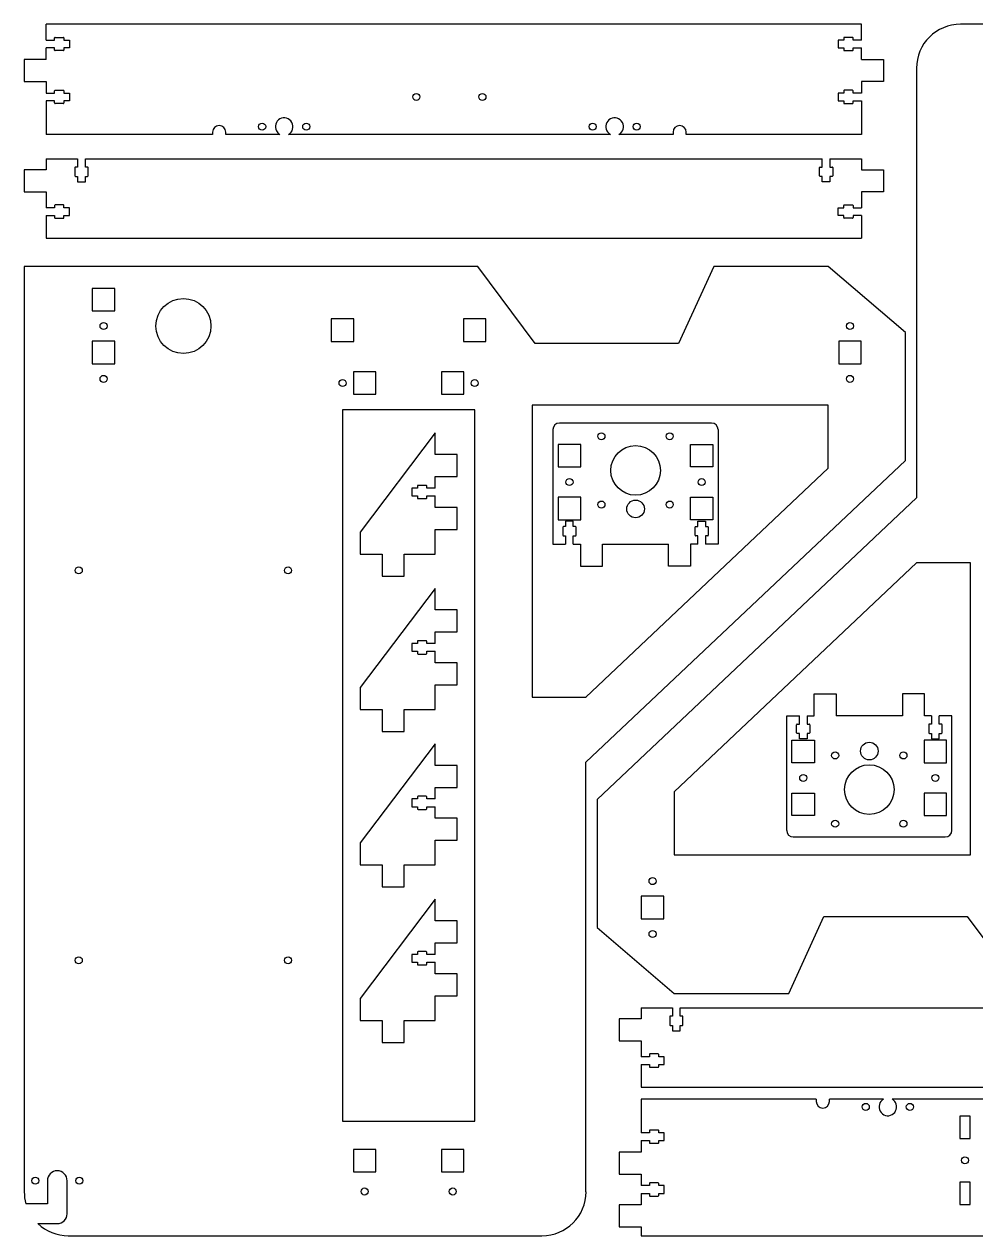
# Model space of a CAD drawing. Extents: x 10 to 670, y 10 to 560.
# Drawn here: x 10 to 442, y 10 to 560 of the extents above; entities that cross this region are included whole.
import ezdxf

# ---------------------------------------------------------------- set-up
doc = ezdxf.new("R2010")
doc.units = 0
doc.layers.add('complete-frame3', color=7, linetype='CONTINUOUS')

msp = doc.modelspace()

# ---------------------------------------------------------------- linework, layer by layer
at = {"layer": 'complete-frame3', "color": 1}
for p, q in [((389.999996, 560.000669), (19.99996, 560.000669)), ((19.999995, 552.750662), (19.999995, 560.000599)), ((389.999996, 552.750662), (389.999996, 560.000599)), ((650.000005, 560.000669), (434.999941, 560.000669)), ((19.999995, 552.750662), (23.800117, 552.750662)), ((23.800012, 552.750662), (23.800012, 553.750787)), ((24.04999, 554.000625), (27.749923, 554.000625)), ((28.000007, 553.750646), (28.000007, 552.750521)), ((28.000007, 552.750662), (30.500144, 552.750662)), ((30.500002, 552.750662), (30.500002, 549.250754)), ((381.999984, 552.750662), (379.499848, 552.750662)), ((379.499989, 552.750662), (379.499989, 549.250754)), ((381.999984, 553.750646), (381.999984, 552.750521)), ((385.950001, 554.000625), (382.250068, 554.000625)), ((389.999996, 552.750662), (386.199874, 552.750662)), ((386.19998, 552.750662), (386.19998, 553.750787)), ((23.800012, 549.250684), (19.999889, 549.250684)), ((19.999995, 544.000645), (19.999995, 549.250684)), ((23.800012, 548.250629), (23.800012, 549.250754)), ((27.749994, 548.000651), (24.050061, 548.000651)), ((30.500002, 549.250684), (27.999866, 549.250684)), ((28.000007, 549.250684), (28.000007, 548.250559)), ((379.499989, 549.250684), (382.000125, 549.250684)), ((381.999984, 549.250684), (381.999984, 548.250559)), ((382.249998, 548.000651), (385.949931, 548.000651)), ((386.19998, 548.250629), (386.19998, 549.250754)), ((386.19998, 549.250684), (390.000102, 549.250684)), ((389.999996, 544.000645), (389.999996, 549.250684)), ((10.000015, 544.000645), (10.000015, 534.000806)), ((19.999995, 544.000645), (10.000156, 544.000645)), ((389.999996, 544.000645), (399.999835, 544.000645)), ((400.000011, 544.000645), (400.000011, 534.000806)), ((414.999981, 540.000639), (414.999981, 345.000605)), ((10.000015, 534.000665), (19.999854, 534.000665)), ((19.999995, 534.000665), (19.999995, 528.750626)), ((389.999996, 534.000665), (389.999996, 528.750626)), ((400.000011, 534.000665), (390.000172, 534.000665)), ((19.999995, 528.750661), (23.800117, 528.750661)), ((23.800012, 528.750661), (23.800012, 529.750786)), ((24.04999, 530.000623), (27.749923, 530.000623)), ((28.000007, 529.750645), (28.000007, 528.75052)), ((28.000007, 528.750661), (30.500144, 528.750661)), ((30.500002, 528.750661), (30.500002, 525.250753)), ((381.999984, 528.750661), (379.499848, 528.750661)), ((379.499989, 528.750661), (379.499989, 525.250753)), ((381.999984, 529.750645), (381.999984, 528.75052)), ((385.950001, 530.000623), (382.250068, 530.000623)), ((389.999996, 528.750661), (386.199874, 528.750661)), ((386.19998, 528.750661), (386.19998, 529.750786)), ((23.800012, 525.250682), (19.999889, 525.250682)), ((19.999995, 525.250682), (19.999995, 510.000804)), ((23.800012, 524.250628), (23.800012, 525.250753)), ((27.749994, 524.000649), (24.050061, 524.000649)), ((30.500002, 525.250682), (27.999866, 525.250682)), ((28.000007, 525.250682), (28.000007, 524.250557)), ((189.599993, 527.000636), (189.599993, 527.000636)), ((219.600004, 527.000636), (219.600004, 527.000636)), ((379.499989, 525.250682), (382.000125, 525.250682)), ((381.999984, 525.250682), (381.999984, 524.250557)), ((382.249998, 524.000649), (385.949931, 524.000649)), ((386.19998, 524.250628), (386.19998, 525.250753)), ((386.19998, 525.250682), (390.000102, 525.250682)), ((389.999996, 525.250682), (389.999996, 510.000804)), ((119.599992, 513.500642), (119.599992, 513.500642)), ((139.599988, 513.500642), (139.599988, 513.500642)), ((269.60001, 513.500642), (269.60001, 513.500642)), ((289.600005, 513.500642), (289.600005, 513.500642)), ((95.499978, 510.000663), (19.999889, 510.000663)), ((95.499978, 511.000647), (95.499978, 510.000522)), ((126.063516, 510.000663), (101.499952, 510.000663)), ((101.499987, 510.000663), (101.499987, 511.000788)), ((276.063498, 510.000663), (129.936593, 510.000663)), ((304.499998, 510.000663), (279.936434, 510.000663)), ((304.499998, 511.000647), (304.499998, 510.000522)), ((310.500007, 510.000663), (310.500007, 511.000788)), ((389.999996, 510.000663), (310.500113, 510.000663)), ((19.999995, 498.942315), (34.250101, 498.942315)), ((19.999995, 498.942315), (19.999995, 493.942395)), ((34.249995, 495.142298), (33.24987, 495.142298)), ((34.249995, 498.942315), (34.249995, 495.142192)), ((38.749993, 495.142298), (37.749868, 495.142298)), ((37.750009, 495.142298), (37.750009, 498.94242)), ((37.750009, 498.942315), (372.250017, 498.942315)), ((371.249998, 495.142298), (372.250123, 495.142298)), ((372.250017, 495.142298), (372.250017, 498.94242)), ((375.750032, 498.942315), (390.000137, 498.942315)), ((375.750032, 498.942315), (375.750032, 495.142192)), ((375.750032, 495.142298), (376.750157, 495.142298)), ((389.999996, 498.942315), (389.999996, 493.942395)), ((10.000015, 493.942325), (10.000015, 483.942486)), ((19.999995, 493.942325), (10.000156, 493.942325)), ((32.999997, 494.89232), (32.999997, 491.192387)), ((33.250011, 490.942302), (34.250136, 490.942302)), ((34.249995, 490.942302), (34.249995, 488.442166)), ((37.750009, 488.442307), (37.750009, 490.942444)), ((37.750009, 490.942302), (38.750134, 490.942302)), ((39.000007, 491.192316), (39.000007, 494.892249)), ((371.00002, 491.192316), (371.00002, 494.892249)), ((372.250017, 490.942302), (371.249892, 490.942302)), ((372.250017, 488.442307), (372.250017, 490.942444)), ((376.750016, 490.942302), (375.749891, 490.942302)), ((375.750032, 490.942302), (375.750032, 488.442166)), ((376.999994, 494.89232), (376.999994, 491.192387)), ((389.999996, 493.942325), (399.999835, 493.942325)), ((400.000011, 493.942325), (400.000011, 483.942486)), ((34.249995, 488.442307), (37.749903, 488.442307)), ((375.750032, 488.442307), (372.250123, 488.442307)), ((10.000015, 483.942345), (19.999854, 483.942345)), ((19.999995, 483.942345), (19.999995, 476.692409)), ((389.999996, 483.942345), (389.999996, 476.692409)), ((400.000011, 483.942345), (390.000172, 483.942345)), ((23.800012, 476.692303), (19.999889, 476.692303)), ((19.999995, 473.192289), (23.800117, 473.192289)), ((19.999995, 473.192289), (19.999995, 462.94233)), ((23.800012, 477.692322), (23.800012, 476.692197)), ((23.800012, 473.192289), (23.800012, 472.192164)), ((27.749994, 477.9423), (24.050061, 477.9423)), ((30.500002, 476.692303), (27.999866, 476.692303)), ((28.000007, 476.692303), (28.000007, 477.692428)), ((28.000007, 472.192305), (28.000007, 473.19243)), ((28.000007, 473.192289), (30.500144, 473.192289)), ((30.500002, 473.192289), (30.500002, 476.692197)), ((381.999984, 473.192289), (379.499848, 473.192289)), ((379.499989, 476.692303), (382.000125, 476.692303)), ((379.499989, 473.192289), (379.499989, 476.692197)), ((381.999984, 476.692303), (381.999984, 477.692428)), ((381.999984, 472.192305), (381.999984, 473.19243)), ((382.249998, 477.9423), (385.949931, 477.9423)), ((389.999996, 473.192289), (386.199874, 473.192289)), ((386.19998, 477.692322), (386.19998, 476.692197)), ((386.19998, 476.692303), (390.000102, 476.692303)), ((386.19998, 473.192289), (386.19998, 472.192164)), ((389.999996, 473.192289), (389.999996, 462.94233)), ((24.04999, 471.942326), (27.749923, 471.942326)), ((385.950001, 471.942326), (382.250068, 471.942326)), ((19.999995, 462.94233), (390.000031, 462.94233)), ((215.925506, 450.000642), (9.999945, 450.000642)), ((10.000015, 450.000642), (10.000015, 30.000706)), ((242.000017, 415.000642), (215.925506, 450.000783)), ((323.000017, 450.000642), (307.000134, 415.0005)), ((374.999991, 450.000642), (323.000194, 450.000642)), ((409.999991, 420.000632), (374.99985, 450.000501)), ((40.899997, 440.100639), (40.899997, 429.900775)), ((51.100002, 440.100639), (40.900138, 440.100639)), ((51.100002, 429.900634), (51.100002, 440.100498)), ((40.899997, 429.900634), (51.099861, 429.900634)), ((149.400013, 426.20063), (149.400013, 416.000767)), ((159.600018, 426.20063), (149.400154, 426.20063)), ((159.600018, 416.000661), (159.600018, 426.200525)), ((209.399999, 426.20063), (209.399999, 416.000767)), ((219.600004, 426.20063), (209.40014, 426.20063)), ((219.600004, 416.000661), (219.600004, 426.200525)), ((47.599988, 423.000654), (47.599988, 423.000654)), ((94.750008, 423.000654), (94.750008, 423.000654)), ((386.400005, 423.000654), (386.400005, 423.000654)), ((409.999991, 362.000649), (409.999991, 420.00049)), ((40.899997, 416.100638), (40.899997, 405.900774)), ((51.100002, 416.100638), (40.900138, 416.100638)), ((51.100002, 405.900633), (51.100002, 416.100497)), ((149.400013, 416.000661), (159.599877, 416.000661)), ((209.399999, 416.000661), (219.599863, 416.000661)), ((306.999993, 415.000642), (241.999982, 415.000642)), ((379.699979, 416.100638), (379.699979, 405.900774)), ((389.900019, 416.100638), (379.700155, 416.100638)), ((389.900019, 405.900633), (389.900019, 416.100497)), ((40.899997, 405.900633), (51.099861, 405.900633)), ((159.399993, 402.200629), (159.399993, 392.000765)), ((169.599998, 402.200629), (159.400134, 402.200629)), ((169.599998, 392.000659), (169.599998, 402.200523)), ((199.399984, 402.200629), (199.399984, 392.000765)), ((209.599989, 402.200629), (199.400125, 402.200629)), ((209.599989, 392.000659), (209.599989, 402.200523)), ((379.699979, 405.900633), (389.899842, 405.900633)), ((47.599988, 399.000652), (47.599988, 399.000652)), ((156.100004, 397.100662), (156.100004, 397.100662)), ((216.100025, 397.100662), (216.100025, 397.100662)), ((386.400005, 399.000652), (386.400005, 399.000652)), ((159.399993, 392.000659), (169.599857, 392.000659)), ((199.399984, 392.000659), (209.599847, 392.000659)), ((214.500001, 385.000666), (154.49991, 385.000666)), ((154.500016, 385.000666), (154.500016, 62.100697)), ((214.500001, 62.100662), (214.500001, 385.000631)), ((374.999991, 387.000669), (240.499935, 387.000669)), ((240.500006, 387.000669), (240.500006, 254.579533)), ((374.999991, 358.510407), (374.999991, 387.00074)), ((196.500009, 374.45067), (162.499992, 329.45069)), ((196.500009, 364.650645), (196.500009, 374.450812)), ((249.999994, 375.950646), (249.999994, 323.950496)), ((321.999998, 378.950633), (252.99984, 378.950633)), ((324.999985, 375.950646), (324.999985, 323.950496)), ((252.399976, 369.25062), (252.399976, 359.050756)), ((262.599981, 369.25062), (252.400117, 369.25062)), ((262.599981, 359.05065), (262.599981, 369.250514)), ((270.400004, 372.950659), (270.400004, 372.950659)), ((301.399998, 372.950659), (301.399998, 372.950659)), ((312.399997, 369.25062), (322.599861, 369.25062)), ((312.399997, 359.05065), (312.399997, 369.250514)), ((322.600002, 369.25062), (322.600002, 359.050756)), ((206.499989, 364.650645), (196.50015, 364.650645)), ((206.499989, 354.650665), (206.499989, 364.650504)), ((252.399976, 359.05065), (262.59984, 359.05065)), ((264.999999, 225.000634), (410.000132, 362.000472)), ((264.999999, 254.579357), (374.999991, 358.510512)), ((322.600002, 359.05065), (312.400139, 359.05065)), ((196.500009, 349.400661), (196.500009, 354.6507)), ((196.500009, 354.650665), (206.499848, 354.650665)), ((255.899991, 352.150635), (255.899991, 352.150635)), ((276.250012, 357.450627), (276.250012, 357.450627)), ((315.899976, 352.150635), (315.899976, 352.150635)), ((188.499997, 349.400661), (185.999861, 349.400661)), ((186.000002, 349.400661), (186.000002, 345.900753)), ((188.499997, 350.400645), (188.499997, 349.40052)), ((192.450014, 350.650659), (188.750081, 350.650659)), ((196.500009, 349.400661), (192.699887, 349.400661)), ((192.699993, 349.400661), (192.699993, 350.400786)), ((186.000002, 345.900647), (188.500138, 345.900647)), ((188.499997, 345.900647), (188.499997, 344.900522)), ((188.750011, 344.65065), (192.449944, 344.65065)), ((192.699993, 344.900663), (192.699993, 345.900788)), ((192.699993, 345.900647), (196.500115, 345.900647)), ((196.500009, 340.650644), (196.500009, 345.900682)), ((252.399976, 345.250654), (252.399976, 335.05079)), ((262.599981, 345.250654), (252.400117, 345.250654)), ((262.599981, 335.050649), (262.599981, 345.250513)), ((414.999981, 345.00064), (269.999848, 208.000802)), ((270.400004, 341.95063), (270.400004, 341.95063)), ((301.399998, 341.95063), (301.399998, 341.95063)), ((312.399997, 345.250654), (322.599861, 345.250654)), ((312.399997, 335.050649), (312.399997, 345.250513)), ((322.600002, 345.250654), (322.600002, 335.05079)), ((206.499989, 340.650644), (196.50015, 340.650644)), ((206.499989, 330.650628), (206.499989, 340.650467)), ((283.500019, 339.950662), (283.500019, 339.950662)), ((196.500009, 319.450639), (196.500009, 330.650628)), ((196.500009, 330.650628), (206.499848, 330.650628)), ((252.399976, 335.050649), (262.59984, 335.050649)), ((254.499992, 331.700636), (254.499992, 328.000703)), ((255.749989, 331.95065), (254.749864, 331.95065)), ((255.749989, 334.450645), (255.749989, 331.950509)), ((259.250004, 334.450645), (255.750095, 334.450645)), ((260.250023, 331.95065), (259.249898, 331.95065)), ((259.250004, 331.95065), (259.250004, 334.450786)), ((260.500001, 328.000632), (260.500001, 331.700565)), ((322.600002, 335.050649), (312.400139, 335.050649)), ((314.499978, 328.000632), (314.499978, 331.700565)), ((314.749991, 331.95065), (315.750116, 331.95065)), ((315.750011, 331.95065), (315.750011, 334.450786)), ((315.750011, 334.450645), (319.249919, 334.450645)), ((319.249989, 334.450645), (319.249989, 331.950509)), ((319.249989, 331.95065), (320.250114, 331.95065)), ((320.499987, 331.700636), (320.499987, 328.000703)), ((162.499992, 329.450655), (162.499992, 319.450816)), ((254.750006, 327.750654), (255.750131, 327.750654)), ((255.749989, 327.750654), (255.749989, 323.950532)), ((259.250004, 323.950637), (259.250004, 327.75076)), ((259.250004, 327.750654), (260.250129, 327.750654)), ((315.750011, 327.750654), (314.749886, 327.750654)), ((315.750011, 323.950637), (315.750011, 327.75076)), ((320.250009, 327.750654), (319.249884, 327.750654)), ((319.249989, 327.750654), (319.249989, 323.950532)), ((162.499992, 319.450639), (172.499831, 319.450639)), ((172.500008, 319.450639), (172.500008, 309.4508)), ((182.499988, 319.450639), (196.499974, 319.450639)), ((182.499988, 309.450624), (182.499988, 319.450463)), ((249.999994, 323.950637), (255.749919, 323.950637)), ((259.250004, 323.950637), (262.500145, 323.950637)), ((262.500004, 323.950637), (262.500004, 313.950799)), ((272.499984, 323.950637), (302.499854, 323.950637)), ((272.499984, 313.950657), (272.499984, 323.950496)), ((302.499995, 313.950657), (302.499995, 323.950496)), ((315.750011, 323.950637), (312.499869, 323.950637)), ((312.50001, 323.950637), (312.50001, 313.950799)), ((324.999985, 323.950637), (319.25006, 323.950637)), ((262.500004, 313.950657), (272.499843, 313.950657)), ((312.50001, 313.950657), (302.500171, 313.950657)), ((414.999981, 315.421952), (304.99999, 211.490797)), ((439.50001, 315.421952), (414.999946, 315.421952)), ((439.50001, 183.00064), (439.50001, 315.421776)), ((36.350011, 312.050667), (36.350011, 312.050667)), ((131.349997, 312.050667), (131.349997, 312.050667)), ((172.500008, 309.450624), (182.499847, 309.450624)), ((196.500009, 303.895115), (162.499992, 258.895134)), ((196.500009, 294.095089), (196.500009, 303.895256)), ((206.499989, 294.095089), (196.50015, 294.095089)), ((206.499989, 284.095109), (206.499989, 294.094948)), ((196.500009, 278.845106), (196.500009, 284.095145)), ((196.500009, 284.095109), (206.499848, 284.095109)), ((188.499997, 278.845106), (185.999861, 278.845106)), ((186.000002, 278.845106), (186.000002, 275.345197)), ((186.000002, 275.345092), (188.500138, 275.345092)), ((188.499997, 279.84509), (188.499997, 278.844965)), ((188.499997, 275.345092), (188.499997, 274.344967)), ((192.450014, 280.095103), (188.750081, 280.095103)), ((196.500009, 278.845106), (192.699887, 278.845106)), ((192.699993, 278.845106), (192.699993, 279.845231)), ((192.699993, 274.345108), (192.699993, 275.345233)), ((192.699993, 275.345092), (196.500115, 275.345092)), ((196.500009, 270.095088), (196.500009, 275.345127)), ((188.750011, 274.095094), (192.449944, 274.095094)), ((206.499989, 270.095088), (196.50015, 270.095088)), ((206.499989, 260.095073), (206.499989, 270.094912)), ((162.499992, 258.895099), (162.499992, 248.89526)), ((196.500009, 248.895084), (196.500009, 260.095073)), ((196.500009, 260.095073), (206.499848, 260.095073)), ((240.500006, 254.579357), (265.00007, 254.579357)), ((368.600037, 256.050652), (378.599876, 256.050652)), ((368.600037, 246.050672), (368.600037, 256.050511)), ((378.600017, 256.050652), (378.600017, 246.050813)), ((408.599993, 256.050652), (408.599993, 246.050813)), ((418.599973, 256.050652), (408.600134, 256.050652)), ((418.599973, 246.050672), (418.599973, 256.050511)), ((162.499992, 248.895084), (172.499831, 248.895084)), ((172.500008, 248.895084), (172.500008, 238.895245)), ((182.499988, 248.895084), (196.499974, 248.895084)), ((182.499988, 238.895069), (182.499988, 248.894907)), ((356.100027, 194.050628), (356.100027, 246.050778)), ((356.100027, 246.050672), (361.849952, 246.050672)), ((360.59999, 238.300638), (360.59999, 242.000571)), ((360.850004, 242.250655), (361.850129, 242.250655)), ((361.850023, 242.250655), (361.850023, 246.050778)), ((365.350002, 246.050672), (368.600143, 246.050672)), ((365.350002, 246.050672), (365.350002, 242.25055)), ((365.350002, 242.250655), (366.350127, 242.250655)), ((366.600034, 242.000642), (366.600034, 238.300709)), ((408.599993, 246.050672), (378.600123, 246.050672)), ((421.850009, 246.050672), (418.599867, 246.050672)), ((420.600011, 242.000642), (420.600011, 238.300709)), ((421.850009, 242.250655), (420.849884, 242.250655)), ((421.850009, 246.050672), (421.850009, 242.25055)), ((426.349971, 242.250655), (425.349846, 242.250655)), ((425.350023, 242.250655), (425.350023, 246.050778)), ((431.099983, 246.050672), (425.350058, 246.050672)), ((426.60002, 238.300638), (426.60002, 242.000571)), ((431.099983, 194.050628), (431.099983, 246.050778)), ((172.500008, 238.895069), (182.499847, 238.895069)), ((361.850023, 238.05066), (360.849898, 238.05066)), ((361.850023, 235.550665), (361.850023, 238.050801)), ((366.349986, 238.05066), (365.349861, 238.05066)), ((365.350002, 238.05066), (365.350002, 235.550524)), ((420.850025, 238.05066), (421.85015, 238.05066)), ((421.850009, 238.05066), (421.850009, 235.550524)), ((425.350023, 235.550665), (425.350023, 238.050801)), ((425.350023, 238.05066), (426.350148, 238.05066)), ((196.500009, 233.339559), (162.499992, 188.339579)), ((196.500009, 223.539534), (196.500009, 233.3397)), ((358.50001, 234.95066), (368.699874, 234.95066)), ((358.50001, 224.750655), (358.50001, 234.950519)), ((365.350002, 235.550665), (361.850093, 235.550665)), ((368.700015, 234.95066), (368.700015, 224.750796)), ((418.499996, 234.95066), (418.499996, 224.750796)), ((428.700001, 234.95066), (418.500137, 234.95066)), ((421.850009, 235.550665), (425.349917, 235.550665)), ((428.700001, 224.750655), (428.700001, 234.950519)), ((379.699979, 228.050644), (379.699979, 228.050644)), ((397.600029, 230.050647), (397.600029, 230.050647)), ((410.700008, 228.050644), (410.700008, 228.050644)), ((206.499989, 223.539534), (196.50015, 223.539534)), ((206.499989, 213.539554), (206.499989, 223.539393)), ((264.999999, 30.000635), (264.999999, 225.000669)), ((368.700015, 224.750655), (358.500151, 224.750655)), ((418.499996, 224.750655), (428.699859, 224.750655)), ((365.200001, 217.850639), (365.200001, 217.850639)), ((425.200022, 217.850639), (425.200022, 217.850639)), ((188.499997, 209.289534), (188.499997, 208.289409)), ((192.450014, 209.539548), (188.750081, 209.539548)), ((192.699993, 208.28955), (192.699993, 209.289675)), ((196.500009, 208.28955), (196.500009, 213.539589)), ((196.500009, 213.539554), (206.499848, 213.539554)), ((305.000025, 211.490903), (305.000025, 183.000569)), ((358.50001, 210.950659), (368.699874, 210.950659)), ((358.50001, 200.750654), (358.50001, 210.950518)), ((368.700015, 210.950659), (368.700015, 200.750795)), ((404.85, 212.550647), (404.85, 212.550647)), ((418.499996, 210.950659), (418.499996, 200.750795)), ((428.700001, 210.950659), (418.500137, 210.950659)), ((428.700001, 200.750654), (428.700001, 210.950518)), ((188.499997, 208.28955), (185.999861, 208.28955)), ((186.000002, 208.28955), (186.000002, 204.789642)), ((186.000002, 204.789536), (188.500138, 204.789536)), ((188.499997, 204.789536), (188.499997, 203.789411)), ((188.750011, 203.539539), (192.449944, 203.539539)), ((196.500009, 208.28955), (192.699887, 208.28955)), ((192.699993, 203.789552), (192.699993, 204.789677)), ((192.699993, 204.789536), (196.500115, 204.789536)), ((196.500009, 199.539532), (196.500009, 204.789571)), ((269.999989, 208.00066), (269.999989, 150.000819)), ((206.499989, 199.539532), (196.50015, 199.539532)), ((206.499989, 189.539517), (206.499989, 199.539356)), ((368.700015, 200.750654), (358.500151, 200.750654)), ((418.499996, 200.750654), (428.699859, 200.750654)), ((379.699979, 197.05065), (379.699979, 197.05065)), ((410.700008, 197.05065), (410.700008, 197.05065)), ((162.499992, 188.339544), (162.499992, 178.339705)), ((196.500009, 178.339528), (196.500009, 189.539517)), ((196.500009, 189.539517), (206.499848, 189.539517)), ((359.100014, 191.050641), (428.100172, 191.050641)), ((305.000025, 183.00064), (439.500081, 183.00064)), ((162.499992, 178.339528), (172.499831, 178.339528)), ((172.500008, 178.339528), (172.500008, 168.339689)), ((182.499988, 178.339528), (196.499974, 178.339528)), ((182.499988, 168.339548), (182.499988, 178.339387)), ((293.600011, 171.000657), (293.600011, 171.000657)), ((172.500008, 168.339548), (182.499847, 168.339548)), ((196.500009, 162.783969), (162.499992, 117.783988)), ((196.500009, 152.983978), (196.500009, 162.784145)), ((290.099997, 164.100641), (290.099997, 153.900777)), ((300.300002, 164.100641), (290.100138, 164.100641)), ((300.300002, 153.900636), (300.300002, 164.1005)), ((356.999999, 120.000667), (372.999882, 155.000809)), ((373.000023, 155.000632), (438.000034, 155.000632)), ((437.999999, 155.000632), (464.07451, 120.000491)), ((206.499989, 152.983978), (196.50015, 152.983978)), ((206.499989, 142.983998), (206.499989, 152.983837)), ((269.999989, 150.000642), (305.000131, 120.000773)), ((290.099997, 153.900636), (300.299861, 153.900636)), ((293.600011, 147.000655), (293.600011, 147.000655)), ((188.499997, 137.733995), (185.999861, 137.733995)), ((186.000002, 137.733995), (186.000002, 134.234086)), ((188.499997, 138.733979), (188.499997, 137.733854)), ((192.450014, 138.983992), (188.750081, 138.983992)), ((196.500009, 137.733995), (192.699887, 137.733995)), ((192.699993, 137.733995), (192.699993, 138.73412)), ((196.500009, 137.733995), (196.500009, 142.984034)), ((196.500009, 142.983998), (206.499848, 142.983998)), ((36.350011, 135.050661), (36.350011, 135.050661)), ((131.349997, 135.050661), (131.349997, 135.050661)), ((186.000002, 134.23398), (188.500138, 134.23398)), ((188.499997, 134.23398), (188.499997, 133.233855)), ((188.750011, 132.983983), (192.449944, 132.983983)), ((192.699993, 133.233997), (192.699993, 134.234122)), ((192.699993, 134.23398), (196.500115, 134.23398)), ((196.500009, 128.983977), (196.500009, 134.234016)), ((206.499989, 128.983977), (196.50015, 128.983977)), ((206.499989, 118.983997), (206.499989, 128.983836)), ((162.499992, 117.783988), (162.499992, 107.784149)), ((196.500009, 118.983997), (206.499848, 118.983997)), ((196.500009, 107.783973), (196.500009, 118.983962)), ((305.000025, 120.000667), (357.000175, 120.000667)), ((289.999984, 113.52843), (304.25009, 113.52843)), ((289.999984, 113.52843), (289.999984, 108.52851)), ((304.249984, 113.52843), (304.249984, 109.728307)), ((307.749998, 109.728449), (307.749998, 113.528571)), ((307.749998, 113.52843), (642.250007, 113.52843)), ((162.499992, 107.783973), (172.499831, 107.783973)), ((172.500008, 107.783973), (172.500008, 97.784134)), ((182.499988, 107.783973), (196.499974, 107.783973)), ((182.499988, 97.783993), (182.499988, 107.783832)), ((280.000004, 108.52844), (280.000004, 98.528601)), ((289.999984, 108.52844), (280.000146, 108.52844)), ((302.999987, 109.478435), (302.999987, 105.778502)), ((304.249984, 109.728449), (303.249859, 109.728449)), ((303.25, 105.528417), (304.250125, 105.528417)), ((304.249984, 105.528417), (304.249984, 103.028281)), ((308.749982, 109.728449), (307.749857, 109.728449)), ((307.749998, 103.028422), (307.749998, 105.528559)), ((307.749998, 105.528417), (308.750123, 105.528417)), ((308.999996, 105.778431), (308.999996, 109.478364)), ((304.249984, 103.028422), (307.749892, 103.028422)), ((172.500008, 97.783993), (182.499847, 97.783993)), ((280.000004, 98.528424), (289.999843, 98.528424)), ((289.999984, 98.528424), (289.999984, 91.278488)), ((293.800001, 91.278418), (289.999879, 91.278418)), ((293.800001, 92.278437), (293.800001, 91.278312)), ((297.749983, 92.528415), (294.05005, 92.528415)), ((300.499992, 91.278418), (297.999856, 91.278418)), ((297.999997, 91.278418), (297.999997, 92.278543)), ((300.499992, 87.778439), (300.499992, 91.278347)), ((289.999984, 87.778439), (293.800107, 87.778439)), ((289.999984, 87.778439), (289.999984, 77.52848)), ((293.800001, 87.778439), (293.800001, 86.778314)), ((294.050014, 86.528441), (297.749948, 86.528441)), ((297.999997, 86.77842), (297.999997, 87.778545)), ((297.999997, 87.778439), (300.500133, 87.778439)), ((289.999984, 77.52841), (660.000021, 77.52841)), ((289.999984, 72.000664), (289.999984, 56.750787)), ((369.500009, 72.000664), (290.000126, 72.000664)), ((369.500009, 72.000664), (369.500009, 71.000539)), ((400.063511, 72.000664), (375.499947, 72.000664)), ((375.499983, 71.000645), (375.499983, 72.00077)), ((550.063494, 72.000664), (403.936588, 72.000664)), ((390.399976, 68.50065), (390.399976, 68.50065)), ((410.400006, 68.50065), (410.400006, 68.50065)), ((154.500016, 62.100662), (214.500107, 62.100662)), ((439.350009, 64.350643), (434.649951, 64.350643)), ((434.649986, 64.350643), (434.649986, 54.150779)), ((439.350009, 54.150638), (439.350009, 64.350502)), ((293.800001, 56.750645), (289.999879, 56.750645)), ((293.800001, 57.750665), (293.800001, 56.75054)), ((297.749983, 58.000643), (294.05005, 58.000643)), ((300.499992, 56.750645), (297.999856, 56.750645)), ((297.999997, 56.750645), (297.999997, 57.75077)), ((300.499992, 53.250667), (300.499992, 56.750575)), ((289.999984, 53.250667), (293.800107, 53.250667)), ((289.999984, 53.250667), (289.999984, 48.000628)), ((293.800001, 53.250667), (293.800001, 52.250542)), ((294.050014, 52.000634), (297.749948, 52.000634)), ((297.999997, 52.250647), (297.999997, 53.250772)), ((297.999997, 53.250667), (300.500133, 53.250667)), ((434.649986, 54.150638), (439.350044, 54.150638)), ((159.399993, 49.200637), (159.399993, 39.000773)), ((169.599998, 49.200637), (159.400134, 49.200637)), ((169.599998, 39.000632), (169.599998, 49.200495)), ((199.399984, 49.200637), (199.399984, 39.000773)), ((209.599989, 49.200637), (199.400125, 49.200637)), ((209.599989, 39.000632), (209.599989, 49.200495)), ((280.000004, 48.000663), (280.000004, 38.000824)), ((289.999984, 48.000663), (280.000146, 48.000663)), ((435.399991, 44.250635), (435.399991, 44.250635)), ((159.399993, 39.000632), (169.599857, 39.000632)), ((199.399984, 39.000632), (209.599847, 39.000632)), ((16.599994, 35.000661), (16.599994, 35.000661)), ((20.499987, 35.000661), (20.499987, 24.500583)), ((29.500019, 20.000655), (29.500019, 35.000767)), ((36.599989, 35.000661), (36.599989, 35.000661)), ((280.000004, 38.000648), (289.999843, 38.000648)), ((289.999984, 38.000648), (289.999984, 32.750609)), ((293.800001, 33.750663), (293.800001, 32.750538)), ((297.749983, 34.000642), (294.05005, 34.000642)), ((297.999997, 32.750644), (297.999997, 33.750769)), ((439.350009, 34.350668), (434.649951, 34.350668)), ((434.649986, 34.350668), (434.649986, 24.150804)), ((439.350009, 24.150663), (439.350009, 34.350527)), ((166.100019, 30.100648), (166.100019, 30.100648)), ((206.10001, 30.100648), (206.10001, 30.100648)), ((293.800001, 32.750644), (289.999879, 32.750644)), ((289.999984, 29.250665), (293.800107, 29.250665)), ((289.999984, 29.250665), (289.999984, 24.000626)), ((293.800001, 29.250665), (293.800001, 28.25054)), ((294.050014, 28.000668), (297.749948, 28.000668)), ((300.499992, 32.750644), (297.999856, 32.750644)), ((297.999997, 28.250646), (297.999997, 29.250771)), ((297.999997, 29.250665), (300.500133, 29.250665)), ((300.499992, 29.250665), (300.499992, 32.750574)), ((20.499987, 24.500654), (10.771082, 24.500654)), ((280.000004, 24.000662), (280.000004, 14.000823)), ((289.999984, 24.000662), (280.000146, 24.000662)), ((434.649986, 24.150663), (439.350044, 24.150663)), ((16.225026, 15.500657), (25.000021, 15.500657)), ((280.000004, 14.000646), (289.999843, 14.000646)), ((289.999984, 14.000646), (289.999984, 10.000499)), ((30.000011, 10.00064), (245.000074, 10.00064)), ((289.999984, 10.00064), (660.000021, 10.00064))]:
    msp.add_line(p, q, dxfattribs=at)
for points in [[(435.000012, 560.000669), (423.954187, 560.000669), (414.999981, 551.046464), (414.999981, 540.000639)], [(24.04999, 554.000625), (23.912054, 554.000625), (23.799871, 553.888794), (23.799871, 553.750505)], [(28.000007, 553.750646), (28.000007, 553.888582), (27.888177, 554.000766), (27.749888, 554.000766)], [(382.249998, 554.000625), (382.112061, 554.000625), (381.999878, 553.888794), (381.999878, 553.750505)], [(386.19998, 553.750646), (386.19998, 553.888582), (386.088149, 554.000766), (385.94986, 554.000766)], [(23.800012, 548.250629), (23.800012, 548.112693), (23.911842, 548.00051), (24.050131, 548.00051)], [(27.749994, 548.000651), (27.88793, 548.000651), (28.000113, 548.112481), (28.000113, 548.25077)], [(381.999984, 548.250629), (381.999984, 548.112693), (382.111814, 548.00051), (382.250103, 548.00051)], [(385.950001, 548.000651), (386.087938, 548.000651), (386.200121, 548.112481), (386.200121, 548.25077)], [(24.04999, 530.000623), (23.912054, 530.000623), (23.799871, 529.888793), (23.799871, 529.750504)], [(28.000007, 529.750645), (28.000007, 529.888581), (27.888177, 530.000764), (27.749888, 530.000764)], [(186.399946, 527.000636), (186.399946, 527.884345), (187.116438, 528.600484), (188.000146, 528.600484)], [(188.000146, 528.600484), (188.883502, 528.600484), (189.599993, 527.884345), (189.599993, 527.000636)], [(216.399957, 527.000636), (216.399957, 527.884345), (217.116448, 528.600484), (218.000157, 528.600484)], [(218.000157, 528.600484), (218.883512, 528.600484), (219.600004, 527.884345), (219.600004, 527.000636)], [(382.249998, 530.000623), (382.112061, 530.000623), (381.999878, 529.888793), (381.999878, 529.750504)], [(386.19998, 529.750645), (386.19998, 529.888581), (386.088149, 530.000764), (385.94986, 530.000764)], [(23.800012, 524.250628), (23.800012, 524.112692), (23.911842, 524.000508), (24.050131, 524.000508)], [(27.749994, 524.000649), (27.88793, 524.000649), (28.000113, 524.11248), (28.000113, 524.250769)], [(188.000146, 525.400789), (187.116438, 525.400789), (186.399946, 526.116928), (186.399946, 527.000636)], [(189.599993, 527.000636), (189.599993, 526.116928), (188.883502, 525.400789), (188.000146, 525.400789)], [(218.000157, 525.400789), (217.116448, 525.400789), (216.399957, 526.116928), (216.399957, 527.000636)], [(219.600004, 527.000636), (219.600004, 526.116928), (218.883512, 525.400789), (218.000157, 525.400789)], [(381.999984, 524.250628), (381.999984, 524.112692), (382.111814, 524.000508), (382.250103, 524.000508)], [(385.950001, 524.000649), (386.087938, 524.000649), (386.200121, 524.11248), (386.200121, 524.250769)], [(126.06334, 517.000833), (124.13047, 515.93121), (123.430559, 513.497044), (124.499829, 511.564174)], [(131.499998, 515.437322), (130.430376, 517.370191), (127.996562, 518.070102), (126.06334, 517.000833)], [(276.063357, 517.000833), (274.130488, 515.93121), (273.430577, 513.497044), (274.499846, 511.564174)], [(281.500016, 515.437322), (280.430393, 517.370191), (277.996579, 518.070102), (276.063357, 517.000833)], [(98.499965, 514.000669), (96.842968, 514.000669), (95.499943, 512.657644), (95.499943, 511.000647)], [(101.499987, 511.000647), (101.499987, 512.657644), (100.156962, 514.000669), (98.499965, 514.000669)], [(116.399945, 513.500642), (116.399945, 514.38435), (117.116437, 515.100489), (118.000145, 515.100489)], [(118.000145, 511.900795), (117.116437, 511.900795), (116.399945, 512.616934), (116.399945, 513.500642)], [(118.000145, 515.100489), (118.883501, 515.100489), (119.599992, 514.38435), (119.599992, 513.500642)], [(119.599992, 513.500642), (119.599992, 512.616934), (118.883501, 511.900795), (118.000145, 511.900795)], [(124.499829, 511.564174), (124.863895, 510.906597), (125.405762, 510.364377), (126.06334, 510.000663)], [(129.936487, 510.000663), (131.869356, 511.070285), (132.56962, 513.504099), (131.499998, 515.437322)], [(136.39994, 513.500642), (136.39994, 514.38435), (137.116432, 515.100489), (138.00014, 515.100489)], [(138.00014, 511.900795), (137.116432, 511.900795), (136.39994, 512.616934), (136.39994, 513.500642)], [(138.00014, 515.100489), (138.883496, 515.100489), (139.599988, 514.38435), (139.599988, 513.500642)], [(139.599988, 513.500642), (139.599988, 512.616934), (138.883496, 511.900795), (138.00014, 511.900795)], [(266.399962, 513.500642), (266.399962, 514.38435), (267.116454, 515.100489), (268.000162, 515.100489)], [(268.000162, 511.900795), (267.116454, 511.900795), (266.399962, 512.616934), (266.399962, 513.500642)], [(268.000162, 515.100489), (268.883518, 515.100489), (269.60001, 514.38435), (269.60001, 513.500642)], [(269.60001, 513.500642), (269.60001, 512.616934), (268.883518, 511.900795), (268.000162, 511.900795)], [(274.499846, 511.564174), (274.863913, 510.906597), (275.405779, 510.364377), (276.063357, 510.000663)], [(279.936504, 510.000663), (281.869374, 511.070285), (282.569638, 513.504099), (281.500016, 515.437322)], [(286.399958, 513.500642), (286.399958, 514.38435), (287.116449, 515.100489), (288.000158, 515.100489)], [(288.000158, 511.900795), (287.116449, 511.900795), (286.399958, 512.616934), (286.399958, 513.500642)], [(288.000158, 515.100489), (288.883513, 515.100489), (289.600005, 514.38435), (289.600005, 513.500642)], [(289.600005, 513.500642), (289.600005, 512.616934), (288.883513, 511.900795), (288.000158, 511.900795)], [(307.499985, 514.000669), (305.842987, 514.000669), (304.499962, 512.657644), (304.499962, 511.000647)], [(310.500007, 511.000647), (310.500007, 512.657644), (309.156982, 514.000669), (307.499985, 514.000669)], [(33.250011, 495.142298), (33.112075, 495.142298), (32.999892, 495.030468), (32.999892, 494.892179)], [(39.000007, 494.89232), (39.000007, 495.030256), (38.888176, 495.142439), (38.749887, 495.142439)], [(371.249998, 495.142298), (371.112062, 495.142298), (370.999879, 495.030468), (370.999879, 494.892179)], [(376.999994, 494.89232), (376.999994, 495.030256), (376.888163, 495.142439), (376.749874, 495.142439)], [(32.999997, 491.192316), (32.999997, 491.05438), (33.111828, 490.942197), (33.250117, 490.942197)], [(38.749993, 490.942302), (38.887929, 490.942302), (39.000112, 491.054133), (39.000112, 491.192422)], [(371.00002, 491.192316), (371.00002, 491.05438), (371.111851, 490.942197), (371.250139, 490.942197)], [(376.750016, 490.942302), (376.887952, 490.942302), (377.000135, 491.054133), (377.000135, 491.192422)], [(24.04999, 477.9423), (23.912054, 477.9423), (23.799871, 477.83047), (23.799871, 477.692181)], [(28.000007, 477.692322), (28.000007, 477.830258), (27.888177, 477.942441), (27.749888, 477.942441)], [(382.249998, 477.9423), (382.112061, 477.9423), (381.999878, 477.83047), (381.999878, 477.692181)], [(386.19998, 477.692322), (386.19998, 477.830258), (386.088149, 477.942441), (385.94986, 477.942441)], [(23.800012, 472.192305), (23.800012, 472.054369), (23.911842, 471.942185), (24.050131, 471.942185)], [(27.749994, 471.942326), (27.88793, 471.942326), (28.000113, 472.054157), (28.000113, 472.192446)], [(381.999984, 472.192305), (381.999984, 472.054369), (382.111814, 471.942185), (382.250103, 471.942185)], [(385.950001, 471.942326), (386.087938, 471.942326), (386.200121, 472.054157), (386.200121, 472.192446)], [(69.750058, 423.000654), (69.750058, 429.904162), (75.346525, 435.500629), (82.250033, 435.500629)], [(82.250033, 435.500629), (89.153541, 435.500629), (94.750008, 429.904162), (94.750008, 423.000654)], [(44.399941, 423.000654), (44.399941, 423.884362), (45.116433, 424.600501), (46.000141, 424.600501)], [(46.000141, 424.600501), (46.883496, 424.600501), (47.599988, 423.884362), (47.599988, 423.000654)], [(383.199957, 423.000654), (383.199957, 423.884362), (383.916449, 424.600501), (384.799805, 424.600501)], [(384.799805, 424.600501), (385.683513, 424.600501), (386.400005, 423.884362), (386.400005, 423.000654)], [(46.000141, 421.400454), (45.116433, 421.400454), (44.399941, 422.116945), (44.399941, 423.000654)], [(47.599988, 423.000654), (47.599988, 422.116945), (46.883496, 421.400454), (46.000141, 421.400454)], [(82.250033, 410.500679), (75.346525, 410.500679), (69.750058, 416.097145), (69.750058, 423.000654)], [(94.750008, 423.000654), (94.750008, 416.097145), (89.153541, 410.500679), (82.250033, 410.500679)], [(384.799805, 421.400454), (383.916449, 421.400454), (383.199957, 422.116945), (383.199957, 423.000654)], [(386.400005, 423.000654), (386.400005, 422.116945), (385.683513, 421.400454), (384.799805, 421.400454)], [(44.399941, 399.000652), (44.399941, 399.884361), (45.116433, 400.6005), (46.000141, 400.6005)], [(46.000141, 397.400452), (45.116433, 397.400452), (44.399941, 398.116944), (44.399941, 399.000652)], [(46.000141, 400.6005), (46.883496, 400.6005), (47.599988, 399.884361), (47.599988, 399.000652)], [(47.599988, 399.000652), (47.599988, 398.116944), (46.883496, 397.400452), (46.000141, 397.400452)], [(152.899957, 397.100662), (152.899957, 397.98437), (153.616448, 398.700509), (154.500157, 398.700509)], [(154.500157, 395.500815), (153.616448, 395.500815), (152.899957, 396.216954), (152.899957, 397.100662)], [(154.500157, 398.700509), (155.383512, 398.700509), (156.100004, 397.98437), (156.100004, 397.100662)], [(156.100004, 397.100662), (156.100004, 396.216954), (155.383512, 395.500815), (154.500157, 395.500815)], [(212.899978, 397.100662), (212.899978, 397.98437), (213.616469, 398.700509), (214.500178, 398.700509)], [(214.500178, 395.500815), (213.616469, 395.500815), (212.899978, 396.216954), (212.899978, 397.100662)], [(214.500178, 398.700509), (215.383533, 398.700509), (216.100025, 397.98437), (216.100025, 397.100662)], [(216.100025, 397.100662), (216.100025, 396.216954), (215.383533, 395.500815), (214.500178, 395.500815)], [(383.199957, 399.000652), (383.199957, 399.884361), (383.916449, 400.6005), (384.799805, 400.6005)], [(384.799805, 397.400452), (383.916449, 397.400452), (383.199957, 398.116944), (383.199957, 399.000652)], [(384.799805, 400.6005), (385.683513, 400.6005), (386.400005, 399.884361), (386.400005, 399.000652)], [(386.400005, 399.000652), (386.400005, 398.116944), (385.683513, 397.400452), (384.799805, 397.400452)], [(252.999981, 378.950633), (251.342984, 378.950633), (249.999959, 377.607608), (249.999959, 375.950611)], [(270.400004, 372.950659), (270.400004, 373.834368), (271.116496, 374.550507), (271.999851, 374.550507)], [(271.999851, 374.550507), (272.883559, 374.550507), (273.600051, 373.834368), (273.600051, 372.950659)], [(301.399998, 372.950659), (301.399998, 373.834368), (302.11649, 374.550507), (302.999846, 374.550507)], [(302.999846, 374.550507), (303.883554, 374.550507), (304.600046, 373.834368), (304.600046, 372.950659)], [(324.999985, 375.950646), (324.999985, 377.607644), (323.65696, 378.950669), (321.999963, 378.950669)], [(271.999851, 371.350459), (271.116496, 371.350459), (270.400004, 372.066951), (270.400004, 372.950659)], [(273.600051, 372.950659), (273.600051, 372.066951), (272.883559, 371.350459), (271.999851, 371.350459)], [(276.250012, 357.450627), (276.250012, 363.663749), (281.286973, 368.70071), (287.500095, 368.70071)], [(287.500095, 368.70071), (293.713217, 368.70071), (298.750179, 363.663749), (298.750179, 357.450627)], [(302.999846, 371.350459), (302.11649, 371.350459), (301.399998, 372.066951), (301.399998, 372.950659)], [(304.600046, 372.950659), (304.600046, 372.066951), (303.883554, 371.350459), (302.999846, 371.350459)], [(255.899991, 352.150635), (255.899991, 353.034343), (256.616482, 353.750482), (257.499838, 353.750482)], [(257.499838, 350.550787), (256.616482, 350.550787), (255.899991, 351.266926), (255.899991, 352.150635)], [(257.499838, 353.750482), (258.383546, 353.750482), (259.100038, 353.034343), (259.100038, 352.150635)], [(259.100038, 352.150635), (259.100038, 351.266926), (258.383546, 350.550787), (257.499838, 350.550787)], [(287.500095, 346.200544), (281.286973, 346.200544), (276.250012, 351.237505), (276.250012, 357.450627)], [(298.750179, 357.450627), (298.750179, 351.237505), (293.713217, 346.200544), (287.500095, 346.200544)], [(315.899976, 352.150635), (315.899976, 353.034343), (316.616468, 353.750482), (317.499824, 353.750482)], [(317.499824, 350.550787), (316.616468, 350.550787), (315.899976, 351.266926), (315.899976, 352.150635)], [(317.499824, 353.750482), (318.383532, 353.750482), (319.100024, 353.034343), (319.100024, 352.150635)], [(319.100024, 352.150635), (319.100024, 351.266926), (318.383532, 350.550787), (317.499824, 350.550787)], [(188.750011, 350.650659), (188.612074, 350.650659), (188.499891, 350.538828), (188.499891, 350.400539)], [(192.699993, 350.400645), (192.699993, 350.538581), (192.588162, 350.650765), (192.449873, 350.650765)], [(188.499997, 344.900663), (188.499997, 344.762727), (188.611827, 344.650544), (188.750116, 344.650544)], [(192.450014, 344.65065), (192.587951, 344.65065), (192.700134, 344.76248), (192.700134, 344.900769)], [(270.400004, 341.95063), (270.400004, 342.834338), (271.116496, 343.550477), (271.999851, 343.550477)], [(271.999851, 340.350782), (271.116496, 340.350782), (270.400004, 341.066921), (270.400004, 341.95063)], [(271.999851, 343.550477), (272.883559, 343.550477), (273.600051, 342.834338), (273.600051, 341.95063)], [(273.600051, 341.95063), (273.600051, 341.066921), (272.883559, 340.350782), (271.999851, 340.350782)], [(283.500019, 339.950662), (283.500019, 342.159756), (285.290719, 343.950809), (287.500166, 343.950809)], [(287.500166, 343.950809), (289.70926, 343.950809), (291.49996, 342.159756), (291.49996, 339.950662)], [(301.399998, 341.95063), (301.399998, 342.834338), (302.11649, 343.550477), (302.999846, 343.550477)], [(302.999846, 340.350782), (302.11649, 340.350782), (301.399998, 341.066921), (301.399998, 341.95063)], [(302.999846, 343.550477), (303.883554, 343.550477), (304.600046, 342.834338), (304.600046, 341.95063)], [(304.600046, 341.95063), (304.600046, 341.066921), (303.883554, 340.350782), (302.999846, 340.350782)], [(287.500166, 335.950515), (285.290719, 335.950515), (283.500019, 337.741567), (283.500019, 339.950662)], [(291.49996, 339.950662), (291.49996, 337.741567), (289.70926, 335.950515), (287.500166, 335.950515)], [(254.750006, 331.95065), (254.612069, 331.95065), (254.499886, 331.838819), (254.499886, 331.70053)], [(260.500001, 331.700636), (260.500001, 331.838572), (260.388171, 331.950755), (260.249882, 331.950755)], [(314.749991, 331.95065), (314.612055, 331.95065), (314.499872, 331.838819), (314.499872, 331.70053)], [(320.499987, 331.700636), (320.499987, 331.838572), (320.388156, 331.950755), (320.249867, 331.950755)], [(254.499992, 328.000632), (254.499992, 327.862696), (254.611822, 327.750513), (254.750111, 327.750513)], [(260.250023, 327.750654), (260.387959, 327.750654), (260.500142, 327.862484), (260.500142, 328.000773)], [(314.499978, 328.000632), (314.499978, 327.862696), (314.611808, 327.750513), (314.750097, 327.750513)], [(320.250009, 327.750654), (320.387945, 327.750654), (320.500128, 327.862484), (320.500128, 328.000773)], [(33.149963, 312.050667), (33.149963, 312.934375), (33.866455, 313.650514), (34.750163, 313.650514)], [(34.750163, 313.650514), (35.633519, 313.650514), (36.350011, 312.934375), (36.350011, 312.050667)], [(128.14995, 312.050667), (128.14995, 312.934375), (128.866441, 313.650514), (129.75015, 313.650514)], [(129.75015, 313.650514), (130.633505, 313.650514), (131.349997, 312.934375), (131.349997, 312.050667)], [(34.750163, 310.45082), (33.866455, 310.45082), (33.149963, 311.166959), (33.149963, 312.050667)], [(36.350011, 312.050667), (36.350011, 311.166959), (35.633519, 310.45082), (34.750163, 310.45082)], [(129.75015, 310.45082), (128.866441, 310.45082), (128.14995, 311.166959), (128.14995, 312.050667)], [(131.349997, 312.050667), (131.349997, 311.166959), (130.633505, 310.45082), (129.75015, 310.45082)], [(188.750011, 280.095103), (188.612074, 280.095103), (188.499891, 279.983273), (188.499891, 279.844984)], [(192.699993, 279.84509), (192.699993, 279.983026), (192.588162, 280.095209), (192.449873, 280.095209)], [(188.499997, 274.345108), (188.499997, 274.207172), (188.611827, 274.094988), (188.750116, 274.094988)], [(192.450014, 274.095094), (192.587951, 274.095094), (192.700134, 274.206925), (192.700134, 274.345214)], [(360.850004, 242.250655), (360.712067, 242.250655), (360.599884, 242.138825), (360.599884, 242.000536)], [(366.600034, 242.000642), (366.600034, 242.138578), (366.488204, 242.250761), (366.349915, 242.250761)], [(420.850025, 242.250655), (420.712089, 242.250655), (420.599905, 242.138825), (420.599905, 242.000536)], [(426.60002, 242.000642), (426.60002, 242.138578), (426.48819, 242.250761), (426.349901, 242.250761)], [(360.59999, 238.300638), (360.59999, 238.162702), (360.711821, 238.050519), (360.850109, 238.050519)], [(366.349986, 238.05066), (366.487922, 238.05066), (366.600105, 238.16249), (366.600105, 238.300779)], [(420.600011, 238.300638), (420.600011, 238.162702), (420.711842, 238.050519), (420.850131, 238.050519)], [(426.349971, 238.05066), (426.487907, 238.05066), (426.600091, 238.16249), (426.600091, 238.300779)], [(389.600087, 230.050647), (389.600087, 232.259742), (391.390787, 234.050795), (393.599882, 234.050795)], [(393.599882, 234.050795), (395.808976, 234.050795), (397.600029, 232.259742), (397.600029, 230.050647)], [(376.499931, 228.050644), (376.499931, 228.934353), (377.216423, 229.650492), (378.100131, 229.650492)], [(378.100131, 226.450797), (377.216423, 226.450797), (376.499931, 227.166936), (376.499931, 228.050644)], [(378.100131, 229.650492), (378.983487, 229.650492), (379.699979, 228.934353), (379.699979, 228.050644)], [(379.699979, 228.050644), (379.699979, 227.166936), (378.983487, 226.450797), (378.100131, 226.450797)], [(393.599882, 226.0505), (391.390787, 226.0505), (389.600087, 227.841553), (389.600087, 230.050647)], [(397.600029, 230.050647), (397.600029, 227.841553), (395.808976, 226.0505), (393.599882, 226.0505)], [(407.499961, 228.050644), (407.499961, 228.934353), (408.216453, 229.650492), (409.100161, 229.650492)], [(409.100161, 226.450797), (408.216453, 226.450797), (407.499961, 227.166936), (407.499961, 228.050644)], [(409.100161, 229.650492), (409.983517, 229.650492), (410.700008, 228.934353), (410.700008, 228.050644)], [(410.700008, 228.050644), (410.700008, 227.166936), (409.983517, 226.450797), (409.100161, 226.450797)], [(382.349834, 212.550647), (382.349834, 218.763769), (387.386795, 223.80073), (393.599917, 223.80073)], [(393.599917, 223.80073), (399.813039, 223.80073), (404.85, 218.763769), (404.85, 212.550647)], [(361.999953, 217.850639), (361.999953, 218.734348), (362.716445, 219.450487), (363.599801, 219.450487)], [(363.599801, 216.250792), (362.716445, 216.250792), (361.999953, 216.966931), (361.999953, 217.850639)], [(363.599801, 219.450487), (364.483509, 219.450487), (365.200001, 218.734348), (365.200001, 217.850639)], [(365.200001, 217.850639), (365.200001, 216.966931), (364.483509, 216.250792), (363.599801, 216.250792)], [(421.999974, 217.850639), (421.999974, 218.734348), (422.716466, 219.450487), (423.599822, 219.450487)], [(423.599822, 216.250792), (422.716466, 216.250792), (421.999974, 216.966931), (421.999974, 217.850639)], [(423.599822, 219.450487), (424.48353, 219.450487), (425.200022, 218.734348), (425.200022, 217.850639)], [(425.200022, 217.850639), (425.200022, 216.966931), (424.48353, 216.250792), (423.599822, 216.250792)], [(188.750011, 209.539548), (188.612074, 209.539548), (188.499891, 209.427717), (188.499891, 209.289428)], [(192.699993, 209.289534), (192.699993, 209.42747), (192.588162, 209.539654), (192.449873, 209.539654)], [(393.599917, 201.300564), (387.386795, 201.300564), (382.349834, 206.337525), (382.349834, 212.550647)], [(404.85, 212.550647), (404.85, 206.337525), (399.813039, 201.300564), (393.599917, 201.300564)], [(188.499997, 203.789552), (188.499997, 203.651616), (188.611827, 203.539433), (188.750116, 203.539433)], [(192.450014, 203.539539), (192.587951, 203.539539), (192.700134, 203.651369), (192.700134, 203.789658)], [(376.499931, 197.05065), (376.499931, 197.934358), (377.216423, 198.650497), (378.100131, 198.650497)], [(378.100131, 198.650497), (378.983487, 198.650497), (379.699979, 197.934358), (379.699979, 197.05065)], [(407.499961, 197.05065), (407.499961, 197.934358), (408.216453, 198.650497), (409.100161, 198.650497)], [(409.100161, 198.650497), (409.983517, 198.650497), (410.700008, 197.934358), (410.700008, 197.05065)], [(356.100027, 194.050628), (356.100027, 192.39363), (357.443052, 191.050605), (359.100049, 191.050605)], [(378.100131, 195.450803), (377.216423, 195.450803), (376.499931, 196.166942), (376.499931, 197.05065)], [(379.699979, 197.05065), (379.699979, 196.166942), (378.983487, 195.450803), (378.100131, 195.450803)], [(409.100161, 195.450803), (408.216453, 195.450803), (407.499961, 196.166942), (407.499961, 197.05065)], [(410.700008, 197.05065), (410.700008, 196.166942), (409.983517, 195.450803), (409.100161, 195.450803)], [(428.099996, 191.050641), (429.756993, 191.050641), (431.100018, 192.393666), (431.100018, 194.050663)], [(293.600011, 171.000657), (293.600011, 171.884365), (294.316503, 172.600504), (295.199858, 172.600504)], [(295.199858, 169.40081), (294.316503, 169.40081), (293.600011, 170.116949), (293.600011, 171.000657)], [(295.199858, 172.600504), (296.083567, 172.600504), (296.800058, 171.884365), (296.800058, 171.000657)], [(296.800058, 171.000657), (296.800058, 170.116949), (296.083567, 169.40081), (295.199858, 169.40081)], [(293.600011, 147.000655), (293.600011, 147.884364), (294.316503, 148.600503), (295.199858, 148.600503)], [(295.199858, 148.600503), (296.083567, 148.600503), (296.800058, 147.884364), (296.800058, 147.000655)], [(295.199858, 145.400808), (294.316503, 145.400808), (293.600011, 146.116947), (293.600011, 147.000655)], [(296.800058, 147.000655), (296.800058, 146.116947), (296.083567, 145.400808), (295.199858, 145.400808)], [(188.750011, 138.983992), (188.612074, 138.983992), (188.499891, 138.872162), (188.499891, 138.733873)], [(192.699993, 138.733979), (192.699993, 138.871915), (192.588162, 138.984098), (192.449873, 138.984098)], [(33.149963, 135.050661), (33.149963, 135.934369), (33.866455, 136.650508), (34.750163, 136.650508)], [(34.750163, 133.450814), (33.866455, 133.450814), (33.149963, 134.166953), (33.149963, 135.050661)], [(34.750163, 136.650508), (35.633519, 136.650508), (36.350011, 135.934369), (36.350011, 135.050661)], [(36.350011, 135.050661), (36.350011, 134.166953), (35.633519, 133.450814), (34.750163, 133.450814)], [(128.14995, 135.050661), (128.14995, 135.934369), (128.866441, 136.650508), (129.75015, 136.650508)], [(129.75015, 133.450814), (128.866441, 133.450814), (128.14995, 134.166953), (128.14995, 135.050661)], [(129.75015, 136.650508), (130.633505, 136.650508), (131.349997, 135.934369), (131.349997, 135.050661)], [(131.349997, 135.050661), (131.349997, 134.166953), (130.633505, 133.450814), (129.75015, 133.450814)], [(188.499997, 133.233997), (188.499997, 133.09606), (188.611827, 132.983877), (188.750116, 132.983877)], [(192.450014, 132.983983), (192.587951, 132.983983), (192.700134, 133.095814), (192.700134, 133.234102)], [(303.25, 109.728449), (303.112064, 109.728449), (302.999881, 109.616618), (302.999881, 109.478329)], [(302.999987, 105.778431), (302.999987, 105.640495), (303.111817, 105.528312), (303.250106, 105.528312)], [(308.999996, 109.478435), (308.999996, 109.616371), (308.888165, 109.728554), (308.749876, 109.728554)], [(308.749982, 105.528417), (308.887918, 105.528417), (309.000102, 105.640248), (309.000102, 105.778537)], [(294.050014, 92.528415), (293.912078, 92.528415), (293.799895, 92.416585), (293.799895, 92.278296)], [(297.999997, 92.278437), (297.999997, 92.416373), (297.888166, 92.528556), (297.749877, 92.528556)], [(293.800001, 86.77842), (293.800001, 86.640484), (293.911831, 86.5283), (294.05012, 86.5283)], [(297.749983, 86.528441), (297.887919, 86.528441), (298.000103, 86.640272), (298.000103, 86.778561)], [(400.063511, 72.000664), (398.130642, 70.931042), (397.430378, 68.497228), (398.5, 66.564006)], [(405.50017, 70.437153), (405.136103, 71.094731), (404.594236, 71.636598), (403.936659, 72.000664)], [(369.500009, 71.000645), (369.500009, 69.343648), (370.843034, 68.000623), (372.500031, 68.000623)], [(372.500031, 68.000623), (374.156676, 68.000623), (375.500053, 69.343648), (375.500053, 71.000645)], [(390.399976, 68.50065), (390.399976, 69.384359), (391.116467, 70.100497), (392.000176, 70.100497)], [(392.000176, 66.900803), (391.116467, 66.900803), (390.399976, 67.616942), (390.399976, 68.50065)], [(392.000176, 70.100497), (392.883531, 70.100497), (393.600023, 69.384359), (393.600023, 68.50065)], [(393.600023, 68.50065), (393.600023, 67.616942), (392.883531, 66.900803), (392.000176, 66.900803)], [(398.5, 66.564006), (399.569622, 64.631137), (402.003436, 63.931225), (403.936659, 65.000495)], [(403.936659, 65.000495), (405.869528, 66.070117), (406.569439, 68.504284), (405.50017, 70.437153)], [(410.400006, 68.50065), (410.400006, 69.384359), (411.116498, 70.100497), (411.999853, 70.100497)], [(411.999853, 66.900803), (411.116498, 66.900803), (410.400006, 67.616942), (410.400006, 68.50065)], [(411.999853, 70.100497), (412.883562, 70.100497), (413.600053, 69.384359), (413.600053, 68.50065)], [(413.600053, 68.50065), (413.600053, 67.616942), (412.883562, 66.900803), (411.999853, 66.900803)], [(294.050014, 58.000643), (293.912078, 58.000643), (293.799895, 57.888812), (293.799895, 57.750524)], [(297.999997, 57.750665), (297.999997, 57.888601), (297.888166, 58.000784), (297.749877, 58.000784)], [(293.800001, 52.250647), (293.800001, 52.112711), (293.911831, 52.000528), (294.05012, 52.000528)], [(297.749983, 52.000634), (297.887919, 52.000634), (298.000103, 52.112464), (298.000103, 52.250753)], [(435.399991, 44.250635), (435.399991, 45.134344), (436.116483, 45.850482), (436.999839, 45.850482)], [(436.999839, 42.650788), (436.116483, 42.650788), (435.399991, 43.366927), (435.399991, 44.250635)], [(436.999839, 45.850482), (437.883547, 45.850482), (438.600039, 45.134344), (438.600039, 44.250635)], [(438.600039, 44.250635), (438.600039, 43.366927), (437.883547, 42.650788), (436.999839, 42.650788)], [(24.999985, 39.500694), (22.514666, 39.500694), (20.499952, 37.48598), (20.499952, 35.000661)], [(29.500019, 35.000661), (29.500019, 37.48598), (27.485305, 39.500694), (24.999985, 39.500694)], [(13.399946, 35.000661), (13.399946, 35.884369), (14.116438, 36.600508), (15.000146, 36.600508)], [(15.000146, 33.400814), (14.116438, 33.400814), (13.399946, 34.116952), (13.399946, 35.000661)], [(15.000146, 36.600508), (15.883502, 36.600508), (16.599994, 35.884369), (16.599994, 35.000661)], [(16.599994, 35.000661), (16.599994, 34.116952), (15.883502, 33.400814), (15.000146, 33.400814)], [(33.399942, 35.000661), (33.399942, 35.884369), (34.116433, 36.600508), (35.000142, 36.600508)], [(35.000142, 33.400814), (34.116433, 33.400814), (33.399942, 34.116952), (33.399942, 35.000661)], [(35.000142, 36.600508), (35.883497, 36.600508), (36.599989, 35.884369), (36.599989, 35.000661)], [(36.599989, 35.000661), (36.599989, 34.116952), (35.883497, 33.400814), (35.000142, 33.400814)], [(294.050014, 34.000642), (293.912078, 34.000642), (293.799895, 33.888811), (293.799895, 33.750522)], [(297.999997, 33.750663), (297.999997, 33.888599), (297.888166, 34.000783), (297.749877, 34.000783)], [(10.000015, 30.000635), (10.000015, 28.140438), (10.25966, 26.28906), (10.771188, 24.500477)], [(162.899972, 30.100648), (162.899972, 30.984356), (163.616464, 31.700495), (164.500172, 31.700495)], [(164.500172, 28.500801), (163.616464, 28.500801), (162.899972, 29.21694), (162.899972, 30.100648)], [(164.500172, 31.700495), (165.383527, 31.700495), (166.100019, 30.984356), (166.100019, 30.100648)], [(166.100019, 30.100648), (166.100019, 29.21694), (165.383527, 28.500801), (164.500172, 28.500801)], [(202.899962, 30.100648), (202.899962, 30.984356), (203.616454, 31.700495), (204.500162, 31.700495)], [(204.500162, 28.500801), (203.616454, 28.500801), (202.899962, 29.21694), (202.899962, 30.100648)], [(204.500162, 31.700495), (205.383518, 31.700495), (206.10001, 30.984356), (206.10001, 30.100648)], [(206.10001, 30.100648), (206.10001, 29.21694), (205.383518, 28.500801), (204.500162, 28.500801)], [(245.000004, 10.00064), (256.045829, 10.00064), (265.000034, 18.954846), (265.000034, 30.000671)], [(293.800001, 28.250646), (293.800001, 28.11271), (293.911831, 28.000527), (294.05012, 28.000527)], [(297.749983, 28.000668), (297.887919, 28.000668), (298.000103, 28.112498), (298.000103, 28.250787)], [(24.999985, 15.500657), (27.485305, 15.500657), (29.500019, 17.515371), (29.500019, 20.000691)], [(16.225026, 15.500657), (19.941893, 11.969352), (24.873021, 10.000499), (29.99994, 10.000499)]]:
    msp.add_open_spline(points, degree=3, dxfattribs=at)

doc.saveas('drawing.dxf')
